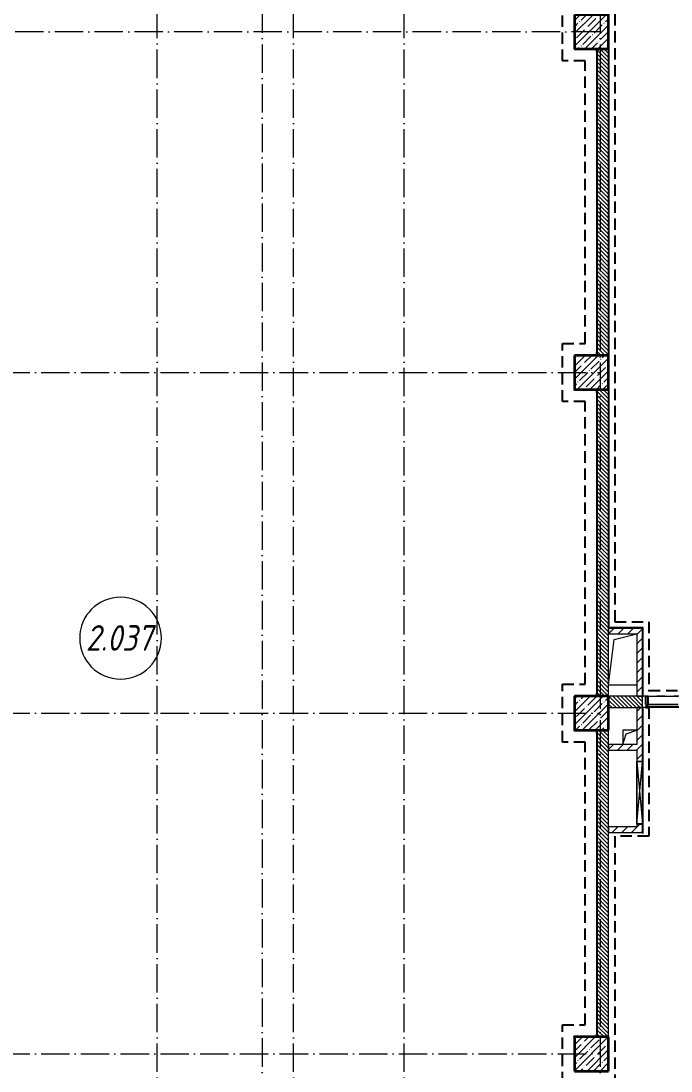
# Model space of a CAD drawing. Header units: millimetres. Extents: x -213536 to 1564669, y -45299 to 942238.
# Drawn here: x -129364 to -117917, y 128183 to 146672 of the extents above; entities that cross this region are included whole.
import ezdxf

# ---------------------------------------------------------------- set-up
doc = ezdxf.new("R2010")
doc.units = ezdxf.units.MM
for name, pattern in [('50_200_ШТРИХ_1Т_ш5_п1_п1_', [700, 500, -100, 0, -100]), ('Штрих короткий', [300, 150, -150]), ('Штриховая _2 мм - 1 мм_', [300, 200, -100])]:
    doc.linetypes.add(name, pattern=pattern)
for name, color, linetype, lineweight in [('0-1', 7, 'Continuous', 5), ('0-2', 7, 'Continuous', 9), ('Импосты витража', 7, 'Continuous', 9), ('Импосты витража-1', 7, 'Continuous', 25), ('Марки помещений', 7, 'Continuous', 9), ('Несущие колонны', 7, 'Continuous', 9), ('Несущие колонны-1', 7, 'Continuous', 35), ('Обобщенные модели', 7, 'Continuous', 9), ('Оси-2', 7, '50_200_ШТРИХ_1Т_ш5_п1_п1_', 9), ('Остекление-1', 7, 'Continuous', 9), ('Перемычка-1', 7, 'Штрих короткий', 9), ('Стены', 7, 'Continuous', 9), ('Стены-1', 7, 'Continuous', 13), ('Штриховка разреза-1', 7, 'Continuous', 9), ('Элементы узлов', 7, 'Continuous', 9)]:
    doc.layers.add(name, color=color, linetype=linetype, lineweight=lineweight)
doc.layers.add('СТ-1_1', color=7, linetype='Штриховая _2 мм - 1 мм_', lineweight=90, true_color=0x888888)
doc.layers.get('0-2').off()
doc.styles.add('ISOCPEUR_I_2', font='isocpeui.ttf', dxfattribs={"width": 0.85, "height": 2.3})
pattern_1 = [(135, (0, 0), (-35.35534, -35.35534), [])]
pattern_2 = [(45, (0, 0), (-84.85281, 84.85281), [])]

# ---------------------------------------------------------------- blocks, each defined once
blk = doc.blocks.new('BSC_Колонна _Прямоугольная - 600х600-26981669-АИ2_02_План отделки стен 2-го этажа _Часть 2_')
at = {"layer": 'Несущие колонны'}
h = blk.add_hatch(dxfattribs=at)
h.set_pattern_fill('FP_19', color=256, style=0, pattern_type=2)
h.set_pattern_definition([(45, (-91300, -38500), (-114.04925, 114.04925), []), (45, (-91185.95, -38500), (-114.04925, 114.04925), [201.613, -40.323, 3.353, -36.97])])
h.paths.add_polyline_path([(-300, -300), (300, -300), (300, 300), (-300, 300), (-300, -121)], flags=0)
at = {"layer": 'Несущие колонны-1'}
for p, q in [((300, 300), (-300, 300)), ((-300, 300), (-300, -300)), ((300, -300), (300, 300)), ((-300, -300), (300, -300))]:
    blk.add_line(p, q, dxfattribs=at)
blk = doc.blocks.new('BSC_Колонна _Прямоугольная - 600х600-V12-АИ2_02_План отделки стен 2-го этажа _Часть 2_')
at = {"layer": 'Несущие колонны'}
h = blk.add_hatch(dxfattribs=at)
h.set_pattern_fill('FP_20', color=256, style=0, pattern_type=2)
h.set_pattern_definition([(45, (-91300, -32500), (-114.04925, 114.04925), []), (45, (-91185.95, -32500), (-114.04925, 114.04925), [201.613, -40.323, 3.353, -36.97])])
h.paths.add_polyline_path([(-300, -300), (300, -300), (300, 300), (-300, 300)], flags=0)
at = {"layer": 'Несущие колонны-1'}
for p, q in [((300, 300), (-300, 300)), ((-300, 300), (-300, -300)), ((300, -300), (300, 300)), ((-300, -300), (300, -300))]:
    blk.add_line(p, q, dxfattribs=at)
blk = doc.blocks.new('BSC_Колонна _Прямоугольная - 600х600-V13-АИ2_02_План отделки стен 2-го этажа _Часть 2_')
at = {"layer": 'Несущие колонны'}
h = blk.add_hatch(dxfattribs=at)
h.set_pattern_fill('FP_21', color=256, style=0, pattern_type=2)
h.set_pattern_definition([(45, (-91300, -26500), (-114.04925, 114.04925), []), (45, (-91185.95, -26500), (-114.04925, 114.04925), [201.613, -40.323, 3.353, -36.97])])
h.paths.add_polyline_path([(-300, -300), (300, -300), (300, 300), (-300, 300)], flags=0)
at = {"layer": 'Несущие колонны-1'}
for p, q in [((300, 300), (-300, 300)), ((-300, 300), (-300, -300)), ((300, -300), (300, 300)), ((-300, -300), (300, -300))]:
    blk.add_line(p, q, dxfattribs=at)
blk = doc.blocks.new('BSC_Колонна _Прямоугольная - 600х600-V14-АИ2_02_План отделки стен 2-го этажа _Часть 2_')
at = {"layer": 'Несущие колонны'}
h = blk.add_hatch(dxfattribs=at)
h.set_pattern_fill('FP_22', color=256, style=0, pattern_type=2)
h.set_pattern_definition([(45, (-91300, -20500), (-114.04925, 114.04925), []), (45, (-91185.95, -20500), (-114.04925, 114.04925), [201.613, -40.323, 3.353, -36.97])])
h.paths.add_polyline_path([(-300, -300), (300, -300), (300, 300), (-300, 300)], flags=0)
at = {"layer": 'Несущие колонны-1'}
for p, q in [((300, 300), (-300, 300)), ((-300, 300), (-300, -300)), ((300, -300), (300, 300)), ((-300, -300), (300, -300))]:
    blk.add_line(p, q, dxfattribs=at)
blk = doc.blocks.new('PNS_Панель прямоугольная2 - Нр_Стекло - 40мм-28950807-АИ2_02_План отделки стен 2-го этажа _Часть 2_')
at = {"layer": 'Остекление-1'}
for p, q in [((-262.5, 40), (262.5, 40)), ((-272.5, 0), (272.5, 0)), ((262.5, 0), (-262.5, 0))]:
    blk.add_line(p, q, dxfattribs=at)
blk = doc.blocks.new('Прямоугольный импост - Импост структурный с накладкой - 180мм-27489099-АИ2_02_План отделки стен 2-го этажа _Часть 2_')
at = {"layer": 'Импосты витража'}
for p, q in [((95500, 26797), (94975, 26797)), ((95500, 26600), (94975, 26600))]:
    blk.add_line(p, q, dxfattribs=at)
blk = doc.blocks.new('Прямоугольный импост - Импост структурный с накладкой - 180мм-26943387-АИ2_02_План отделки стен 2-го этажа _Часть 2_')
at = {"layer": 'Импосты витража-1'}
for p, q in [((-25, 0), (-25, 17)), ((-25, 17), (25, 17)), ((-15, 0), (-25, 0)), ((-15, -40), (-15, 0)), ((25, 0), (15, 0)), ((15, 0), (15, -40)), ((25, 17), (25, 0)), ((-25, -180), (-25, -40)), ((-25, -40), (-15, -40)), ((25, -180), (-25, -180)), ((15, -40), (25, -40)), ((25, -40), (25, -180))]:
    blk.add_line(p, q, dxfattribs=at)
blk = doc.blocks.new('AR_Отверстие прямоугольное _в плите_ - AR_Отверстие прямоугольное _в плите_-30552785-АИ2_02_План отделки стен 2-го этажа _Часть 2_')
at = {"layer": 'Обобщенные модели'}
for p, q in [((-150, 350), (250, 450)), ((-250, -450), (-150, 350)), ((-250, -450), (250, -450))]:
    blk.add_line(p, q, dxfattribs=at)
blk = doc.blocks.new('AR_Отверстие прямоугольное _в плите_ - AR_Отверстие прямоугольное _в плите_-V221-АИ2_02_План отделки стен 2-го этажа _Часть 2_')
at = {"layer": 'Обобщенные модели'}
for p, q in [((125, 125), (-125, 125)), ((-125, 125), (-125, -125)), ((-125, -125), (-63, 63)), ((-63, 63), (125, 125))]:
    blk.add_line(p, q, dxfattribs=at)
blk = doc.blocks.new('Проем_Дверь_Прямоугольный - 3400х2800h_витражные проемы-35271956-АИ2_02_План отделки стен 2-го этажа _Часть 2_')
at = {"layer": 'Перемычка-1'}
for p, q in [((1700, 100), (-1700, 100)), ((1700, -100), (-1700, -100))]:
    blk.add_line(p, q, dxfattribs=at)
blk = doc.blocks.new('AR_Отверстие прямоугольное _в стене_ - AR_Отверстие прямоугольное _в стене__ОВ-36852024-АИ2_02_План отделки стен 2-го этажа _Часть 2_')
at = {"layer": 'Элементы узлов'}
for p, q in [((-550, 50), (550, 50)), ((550, 50), (-550, -50)), ((-550, 50), (550, -50)), ((550, 50), (-550, 50)), ((550, 50), (550, -50)), ((550, -50), (550, 50)), ((550, -50), (-550, -50)), ((-550, -50), (550, -50))]:
    blk.add_line(p, q, dxfattribs=at)
blk = doc.blocks.new('154_Фахверк_СКБ_Швеллер - Тип_100_3960_зеркало-36793856-АИ2_02_План отделки стен 2-го этажа _Часть 2_')
at = {"layer": 'Обобщенные модели'}
for p, q in [((175, 50), (125, 50)), ((125, 50), (125, -50)), ((128, 47), (175, 47)), ((128, -47), (128, 47)), ((175, 47), (175, 50)), ((125, -50), (175, -50)), ((175, -47), (128, -47)), ((175, -50), (175, -47))]:
    blk.add_line(p, q, dxfattribs=at)
blk = doc.blocks.new('0125-Р-ОО-Ш2-АР-о_23_10_2024_rvt-1-АИ2_02_План отделки стен 2-го этажа _Часть 2_')
at = {"layer": 'Штриховка разреза-1'}
h = blk.add_hatch(dxfattribs=at)
h.set_pattern_fill('FP_2', color=256, style=0, pattern_type=2)
h.set_pattern_definition(pattern_1)
h.paths.add_polyline_path([(91600, 32800), (91600, 38200), (91400, 38200), (91400, 32800)], flags=0)
h = blk.add_hatch(dxfattribs=at)
h.set_pattern_fill('FP_2', color=256, style=0, pattern_type=2)
h.set_pattern_definition(pattern_1)
h.paths.add_polyline_path([(91600, 26800), (91600, 32200), (91400, 32200), (91400, 26800)], flags=0)
h = blk.add_hatch(dxfattribs=at)
h.set_pattern_fill('FP_3', color=256, style=0, pattern_type=2)
h.set_pattern_definition(pattern_2)
h.paths.add_polyline_path([(92100, 27900), (92200, 27900), (92200, 28000), (91600, 28000), (91600, 27900)], flags=0)
h = blk.add_hatch(dxfattribs=at)
h.set_pattern_fill('FP_3', color=256, style=0, pattern_type=2)
h.set_pattern_definition(pattern_2)
h.paths.add_polyline_path([(92200, 26800), (92200, 27900), (92100, 27900), (92100, 26800)], flags=0)
h = blk.add_hatch(dxfattribs=at)
h.set_pattern_fill('FP_2', color=256, style=0, pattern_type=2)
h.set_pattern_definition(pattern_1)
h.paths.add_polyline_path([(91600, 26600), (92200, 26600), (92200, 26800), (91600, 26800)], flags=0)
h = blk.add_hatch(dxfattribs=at)
h.set_pattern_fill('FP_3', color=256, style=0, pattern_type=2)
h.set_pattern_definition(pattern_2)
h.paths.add_polyline_path([(92103, 24500), (92197, 24500), (92197, 24547), (92103, 24547)], flags=0)
h.paths.add_polyline_path([(92115, 25650), (92200, 25650), (92200, 26600), (92100, 26600), (92100, 25650)], flags=0)
h = blk.add_hatch(dxfattribs=at)
h.set_pattern_fill('FP_2', color=256, style=0, pattern_type=2)
h.set_pattern_definition(pattern_1)
h.paths.add_polyline_path([(91600, 20800), (91600, 26200), (91400, 26200), (91400, 20800)], flags=0)
h = blk.add_hatch(dxfattribs=at)
h.set_pattern_fill('FP_3', color=256, style=0, pattern_type=2)
h.set_pattern_definition(pattern_2)
h.paths.add_polyline_path([(92100, 25850), (92100, 25950), (91600, 25950), (91600, 25850), (91950, 25850)], flags=0)
h = blk.add_hatch(dxfattribs=at)
h.set_pattern_fill('FP_3', color=256, style=0, pattern_type=2)
h.set_pattern_definition(pattern_2)
h.paths.add_polyline_path([(92100, 24400), (92200, 24400), (92200, 24500), (91600, 24500), (91600, 24400)], flags=0)
at = {"layer": 'Стены-1'}
for p, q in [((91400, 38200), (91400, 32800)), ((91600, 32800), (91600, 38200)), ((91400, 32200), (91400, 26800)), ((91600, 26800), (91600, 32200)), ((92200, 28000), (91600, 28000)), ((91600, 28000), (91600, 27900)), ((92200, 27900), (92200, 28000)), ((91600, 27900), (92100, 27900)), ((92100, 27900), (92100, 26800)), ((92200, 26800), (92200, 27900)), ((92200, 26800), (91600, 26800)), ((92100, 26800), (92200, 26800)), ((92200, 26600), (92200, 26800)), ((91600, 26600), (92200, 26600)), ((92200, 26600), (92100, 26600)), ((92100, 26600), (92100, 25950)), ((92200, 25650), (92200, 26600)), ((91400, 26200), (91400, 20800)), ((91600, 20800), (91600, 26200)), ((92100, 25950), (91600, 25950)), ((91600, 25950), (91600, 25850)), ((91600, 25850), (92100, 25850)), ((92100, 25850), (92100, 25650)), ((92100, 24500), (91600, 24500)), ((91600, 24500), (91600, 24400)), ((92200, 24400), (92200, 24500)), ((91600, 24400), (92200, 24400))]:
    blk.add_line(p, q, dxfattribs=at)
at = {"layer": '0-2'}
for name, p in [('BSC_Колонна _Прямоугольная - 600х600-26981669-АИ2_02_План отделки стен 2-го этажа _Часть 2_', (91300, 38500)), ('BSC_Колонна _Прямоугольная - 600х600-V12-АИ2_02_План отделки стен 2-го этажа _Часть 2_', (91300, 32500)), ('AR_Отверстие прямоугольное _в плите_ - AR_Отверстие прямоугольное _в плите_-30552785-АИ2_02_План отделки стен 2-го этажа _Часть 2_', (91850, 27450)), ('BSC_Колонна _Прямоугольная - 600х600-V13-АИ2_02_План отделки стен 2-го этажа _Часть 2_', (91300, 26500)), ('Проем_Дверь_Прямоугольный - 3400х2800h_витражные проемы-35271956-АИ2_02_План отделки стен 2-го этажа _Часть 2_', (93900, 26700)), ('PNS_Панель прямоугольная2 - Нр_Стекло - 40мм-28950807-АИ2_02_План отделки стен 2-го этажа _Часть 2_', (92563, 26617)), ('Прямоугольный импост - Импост структурный с накладкой - 180мм-27489099-АИ2_02_План отделки стен 2-го этажа _Часть 2_', (-2675, 0)), ('AR_Отверстие прямоугольное _в плите_ - AR_Отверстие прямоугольное _в плите_-V221-АИ2_02_План отделки стен 2-го этажа _Часть 2_', (91975, 26075)), ('BSC_Колонна _Прямоугольная - 600х600-V14-АИ2_02_План отделки стен 2-го этажа _Часть 2_', (91300, 20500))]:
    blk.add_blockref(name, p, dxfattribs=at)
at = {"layer": '0-2', "extrusion": (0, 0, -1), "rotation": 180}
blk.add_blockref('Прямоугольный импост - Импост структурный с накладкой - 180мм-26943387-АИ2_02_План отделки стен 2-го этажа _Часть 2_', (-92275, 26617), dxfattribs=at)
at = {"layer": '0-2'}
for name, p, rotation in [('AR_Отверстие прямоугольное _в стене_ - AR_Отверстие прямоугольное _в стене__ОВ-36852024-АИ2_02_План отделки стен 2-го этажа _Часть 2_', (92150, 25100), 89.99999999999962), ('154_Фахверк_СКБ_Швеллер - Тип_100_3960_зеркало-36793856-АИ2_02_План отделки стен 2-го этажа _Часть 2_', (92150, 24675), 269.9999999999996)]:
    blk.add_blockref(name, p, dxfattribs=dict(at, rotation=rotation))
blk = doc.blocks.new('AI_Марка_Помещение_х1__Общий_E___ISO-2_1K_ - Номер-16210215-АИ2_02_План отделки стен 2-го этажа _Часть 2_')
at = {"layer": 'Марки помещений'}
for start, end in [(360, 180), (180, 360)]:
    blk.add_arc((0.039, 0.312), 2.4, start, end, dxfattribs=at)
blk = doc.blocks.new('Оси1')
at = {"layer": 'Оси-2'}
for p, q in [((289895.6, 210594.5), (289895.6, 264395.4)), ((291745.6, 264395.4), (291745.6, 227065.2)), ((294245.6, 210594.5), (294245.6, 264395.4)), ((297695.6, 264395.4), (297695.6, 210594.5)), ((292295.6, 210594.5), (292295.6, 263125.4)), ((297695.6, 251315.2), (276650.9, 251315.2)), ((276650.9, 245315.2), (297695.6, 245315.2)), ((276650.9, 239315.2), (297695.6, 239315.2)), ((276650.9, 233315.2), (297695.6, 233315.2))]:
    blk.add_line(p, q, dxfattribs=at)

msp = doc.modelspace()

# ---------------------------------------------------------------- linework, layer by layer
at = {"layer": 'СТ-1_1', "lineweight": 25}
for p, q in [((-118905, 153394.8), (-118905, 136094.8)), ((-119829.7, 145970.8), (-119829.7, 146994.8)), ((-119429.7, 145970.8), (-119829.7, 145970.8)), ((-119429.7, 140994.8), (-119429.7, 145970.8)), ((-119829.7, 139970.8), (-119829.7, 140994.8)), ((-119829.7, 140994.8), (-119429.7, 140994.8)), ((-119429.7, 139970.8), (-119829.7, 139970.8)), ((-119429.7, 134994.8), (-119429.7, 139970.8)), ((-118905, 136094.8), (-118305, 136094.8)), ((-118305, 136094.8), (-118305, 134870.8)), ((-119829.7, 133970.8), (-119829.7, 134994.8)), ((-119829.7, 134994.8), (-119429.7, 134994.8)), ((-118305, 134882.8), (-115129, 134882.8)), ((-118305, 134582.8), (-118305, 132320.8)), ((-119429.7, 133970.8), (-119829.7, 133970.8)), ((-119429.7, 128994.8), (-119429.7, 133970.8)), ((-118305, 132320.8), (-118905, 132320.8)), ((-118905, 132320.8), (-118905, 115994.8)), ((-119829.7, 127970.8), (-119829.7, 128994.8)), ((-119829.7, 128994.8), (-119429.7, 128994.8))]:
    msp.add_line(p, q, dxfattribs=at)
at = {"layer": 'Стены'}
for p, q in [((-119229, 146132.8), (-119229, 146170.8)), ((-119229, 140794.8), (-119229, 140832.8)), ((-119229, 140794.8), (-119217, 140794.8)), ((-119629, 140182.8), (-119617, 140182.8)), ((-119629, 140182.8), (-119629, 140170.8)), ((-119617, 140170.8), (-119629, 140170.8)), ((-119229, 140170.8), (-119267, 140170.8)), ((-119229, 140132.8), (-119229, 140170.8)), ((-119267, 134794.8), (-119229, 134794.8)), ((-119229, 134794.8), (-119229, 134832.8)), ((-119629, 134182.8), (-119617, 134182.8)), ((-119629, 134182.8), (-119629, 134170.8)), ((-119617, 134170.8), (-119629, 134170.8)), ((-119229, 134170.8), (-119267, 134170.8)), ((-119229, 134132.8), (-119229, 134170.8)), ((-119617, 128794.8), (-119629, 128794.8)), ((-119629, 128782.8), (-119629, 128794.8)), ((-119617, 128794.8), (-119617, 128782.8)), ((-119229, 128794.8), (-119229, 128832.8))]:
    msp.add_line(p, q, dxfattribs=at)
at = {"layer": 'Стены-1'}
for p, q in [((-119005, 135994.8), (-119005, 153282.8)), ((-119629, 146782.8), (-119629, 146182.8)), ((-119629, 146182.8), (-119617, 146182.8)), ((-119217, 146132.8), (-119229, 146132.8)), ((-119229, 146132.8), (-119229, 140832.8)), ((-119217, 140832.8), (-119217, 146132.8)), ((-119017, 146182.8), (-119017, 140782.8)), ((-119229, 140832.8), (-119217, 140832.8)), ((-119617, 140182.8), (-119617, 140170.8)), ((-119617, 140170.8), (-119267, 140170.8)), ((-119267, 140170.8), (-119267, 140182.8)), ((-119017, 140182.8), (-119017, 135982.8)), ((-119217, 140132.8), (-119229, 140132.8)), ((-119229, 140132.8), (-119229, 134832.8)), ((-119217, 134832.8), (-119217, 140132.8)), ((-119017, 135982.8), (-118417, 135982.8)), ((-118405, 135994.8), (-119005, 135994.8)), ((-118417, 135982.8), (-118417, 134776.8)), ((-118405, 134776.8), (-118405, 135994.8)), ((-119267, 134794.8), (-119617, 134794.8)), ((-119617, 134794.8), (-119617, 134782.8)), ((-119267, 134782.8), (-119267, 134794.8)), ((-119229, 134832.8), (-119217, 134832.8)), ((-118417, 134776.8), (-118405, 134776.8)), ((-118417, 134582.8), (-118417, 133632.8)), ((-118405, 134582.8), (-118417, 134582.8)), ((-118405, 132370.8), (-118405, 134582.8)), ((-119617, 134182.8), (-119617, 134170.8)), ((-119617, 134170.8), (-119267, 134170.8)), ((-119267, 134170.8), (-119267, 134182.8)), ((-119217, 134132.8), (-119229, 134132.8)), ((-119229, 134132.8), (-119229, 128832.8)), ((-119217, 128832.8), (-119217, 134132.8)), ((-118417, 132482.8), (-118417, 132382.8)), ((-118417, 132370.8), (-118405, 132370.8)), ((-119617, 128782.8), (-119629, 128782.8)), ((-119629, 128782.8), (-119629, 128182.8)), ((-119229, 128832.8), (-119217, 128832.8))]:
    msp.add_line(p, q, dxfattribs=at)

# ---------------------------------------------------------------- block references
at = {"color": 2, "lineweight": 30}
msp.add_blockref('Оси1', (-416862.6, -104832.4), dxfattribs=at)
at = {"layer": '0-1'}
msp.add_blockref('0125-Р-ОО-Ш2-АР-о_23_10_2024_rvt-1-АИ2_02_План отделки стен 2-го этажа _Часть 2_', (-210617, 107982.8), dxfattribs=at)
at = {"layer": 'Марки помещений', "xscale": 300, "yscale": 300, "zscale": 99.99999999999993}
msp.add_blockref('AI_Марка_Помещение_х1__Общий_E___ISO-2_1K_ - Номер-16210215-АИ2_02_План отделки стен 2-го этажа _Часть 2_', (-127622.5, 135711.6), dxfattribs=at)

# ---------------------------------------------------------------- texts
at = {"layer": 'Марки помещений', "insert": (-128222, 136033.8), "char_height": 450, "width": 785.654, "attachment_point": 1, "style": 'ISOCPEUR_I_2'}
msp.add_mtext('2.037', dxfattribs=at)

doc.saveas('drawing.dxf')
